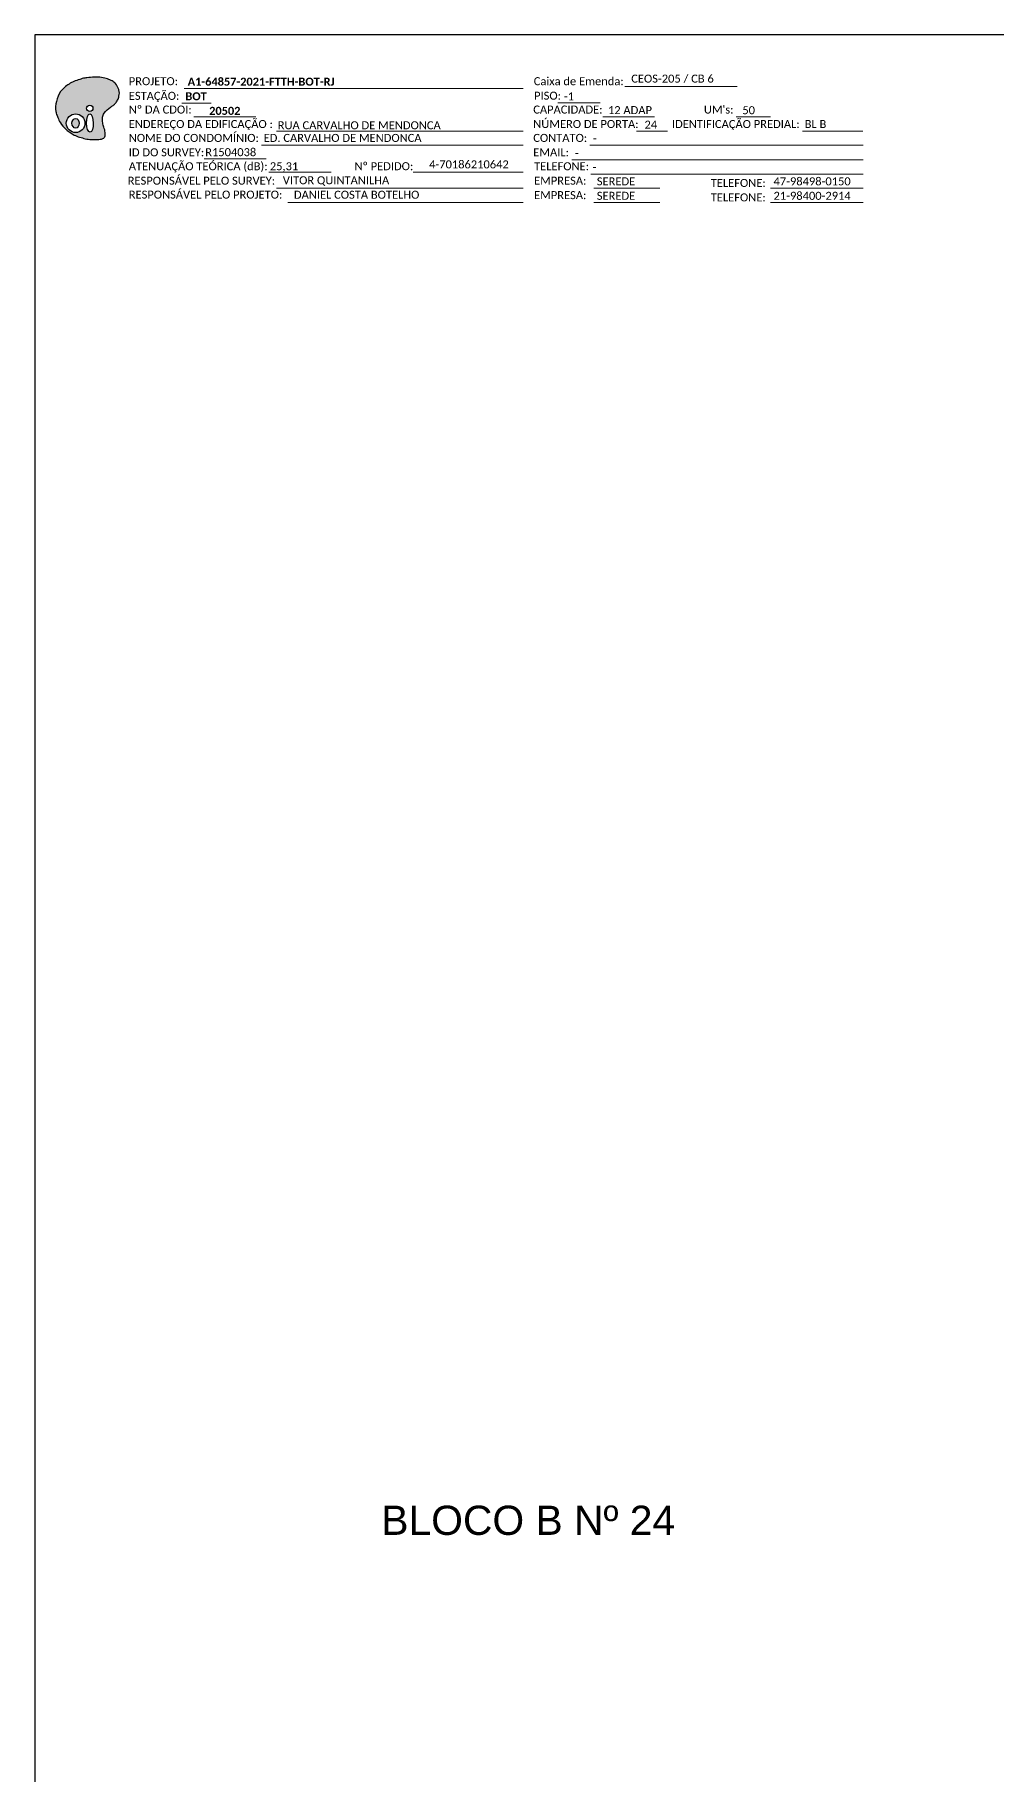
# Model space of a CAD drawing. Header units: inches. Extents: x 27113 to 27952, y 293751 to 294345.
# Drawn here: x 27113.4 to 27328.9, y 293955.4 to 294345 of the extents above; entities that cross this region are included whole.
import ezdxf
from ezdxf.enums import TextEntityAlignment as Align

# ---------------------------------------------------------------- set-up
doc = ezdxf.new("R2010")
doc.units = ezdxf.units.IN
doc.header["$MEASUREMENT"] = 0
doc.styles.add('ARIAL', font='arial.ttf')
doc.styles.add('WMF-Calibri0', font='calibri.ttf')
doc.styles.add('WMF-Calibri1', font='calibrib.ttf')

# ---------------------------------------------------------------- blocks, each defined once
blk = doc.blocks.new('OI')
h = blk.add_hatch(color=40)
edge = h.paths.add_edge_path()
edge.add_spline(control_points=[(4.35, -0.67), (3.92, -0.99), (3.26, -1.5), (2.81, -2.59), (2.9, -3.5), (3.06, -4.27), (3.31, -4.85), (3.37, -5.39), (3.4, -5.88), (3.2, -6.4), (2.54, -6.61), (1.65, -6.63), (0.55, -6.67), (-0.56, -6.42), (-1.61, -6.14), (-2.77, -5.61), (-3.92, -4.77), (-4.89, -3.7), (-5.34, -2.65), (-5.6, -1.94), (-5.85, -0.96), (-5.71, 0.47), (-5.1, 2.02), (-4.14, 3.02), (-3.3, 3.61), (-2.37, 4.16), (-1.36, 4.44), (-0.56, 4.7), (0.79, 4.85), (2.24, 4.97), (3.79, 4.57), (4.67, 4.21), (5.44, 3.65), (5.76, 2.99), (6.03, 2.21), (6.01, 1.46), (5.72, 0.64), (5.31, 0.08), (4.88, -0.38), (4.51, -0.55), (4.35, -0.67)], knot_values=[0, 0, 0, 0, 1.60434, 2.417191, 3.427595, 4.282808, 4.776746, 5.304182, 5.888771, 6.258406, 6.858137, 7.79129, 8.986195, 10.124242, 11.187857, 12.242908, 13.953784, 15.414161, 16.515391, 17.349188, 17.675853, 19.552021, 21.515531, 22.568638, 23.63245, 24.621084, 25.782718, 26.745347, 27.142653, 29.870543, 31.004649, 31.921532, 32.709589, 33.801391, 34.042471, 35.192333, 35.971461, 36.628871, 37.254359, 37.836911, 37.836911, 37.836911, 37.836911], degree=3, periodic=0)
h.paths.add_polyline_path([(1.13, -0.87, -1), (-0.04, -0.87, -1)], flags=16)
edge = h.paths.add_edge_path(flags=16)
edge.add_ellipse((0.56, -3.59), major_axis=(-0.02, 1.71), ratio=0.361305, start_angle=0, end_angle=360)
h.paths.add_polyline_path([(-0.36, -3.62, -1), (-3.8, -3.62, -1)], flags=16)
edge = h.paths.add_edge_path(flags=0)
edge.add_ellipse((-2.08, -3.62), major_axis=(0, 0.885), ratio=0.758294, start_angle=0, end_angle=360)
at = {"color": 40}
for centre, radius in [((-2.08, -3.62), 1.72), ((0.54, -0.87), 0.587)]:
    blk.add_circle(centre, radius, dxfattribs=at)
blk.add_ellipse((-2.08, -3.62), major_axis=(0, 0.885), ratio=0.758294, start_param=-3.141592653589792, end_param=3.141592653589792, dxfattribs=at)
blk.add_ellipse((0.56, -3.59), major_axis=(-0.02, 1.71), ratio=0.361305, dxfattribs=at)
at = {"color": 40, "start_tangent": (-0.800898, -0.598801), "end_tangent": (-0.800898, -0.598801)}
blk.add_spline([(4.35, -0.67), (3.2, -1.78), (2.9, -2.54), (2.92, -3.55), (3.12, -4.38), (3.28, -4.85), (3.37, -5.37), (3.35, -5.95), (3.2, -6.29), (2.66, -6.55), (1.73, -6.63), (0.54, -6.62), (-0.58, -6.41), (-1.6, -6.11), (-2.56, -5.67), (-3.95, -4.67), (-4.89, -3.56), (-5.37, -2.56), (-5.64, -1.78), (-5.72, -1.46), (-5.63, 0.42), (-4.84, 2.22), (-4.13, 2.99), (-3.27, 3.62), (-2.4, 4.09), (-1.3, 4.47), (-0.37, 4.72), (0.02, 4.77), (2.75, 4.8), (3.85, 4.53), (4.69, 4.16), (5.31, 3.68), (5.85, 2.73), (5.93, 2.5), (5.94, 1.35), (5.67, 0.62), (5.29, 0.08), (4.84, -0.36), (4.35, -0.67)], degree=3, dxfattribs=at)

msp = doc.modelspace()

# ---------------------------------------------------------------- linework, layer by layer
msp.add_lwpolyline([(27113.44, 293750.99), (27952, 293750.99), (27952, 294344.99), (27113.44, 294344.99), (27113.44, 293750.99)])
at = {"color": 7, "lineweight": 0}
for points in [[(27146.91, 294332.95), (27222.88, 294332.95)], [(27245.72, 294333.44), (27270.86, 294333.44)], [(27146.4, 294329.67), (27152.95, 294329.67)], [(27149.06, 294326.6), (27163, 294326.6)], [(27230.68, 294329.72), (27240.16, 294329.72)], [(27240.73, 294326.6), (27252.35, 294326.6)], [(27270.67, 294326.6), (27278.34, 294326.6)], [(27167.63, 294323.37), (27222.88, 294323.37)], [(27248.31, 294323.37), (27255.26, 294323.37)], [(27285.49, 294323.37), (27299.04, 294323.37)], [(27164.22, 294320.25), (27222.88, 294320.25)], [(27237.84, 294320.25), (27299.07, 294320.25)], [(27151.38, 294317.19), (27165.32, 294317.19)], [(27233.81, 294317.02), (27299.07, 294317.02)], [(27165.91, 294314.22), (27179.86, 294314.22)], [(27167.63, 294310.67), (27222.88, 294310.67)], [(27198.24, 294314.23), (27222.74, 294314.23)], [(27198.75, 294314.23), (27222.9, 294314.23)], [(27238.09, 294313.78), (27299.07, 294313.78)], [(27238.7, 294310.67), (27253.5, 294310.67)], [(27278.3, 294310.67), (27299.07, 294310.67)], [(27170.12, 294307.43), (27222.88, 294307.43)], [(27238.7, 294307.43), (27253.5, 294307.43)], [(27278.3, 294307.43), (27299.07, 294307.43)]]:
    msp.add_lwpolyline(points, dxfattribs=at)

# ---------------------------------------------------------------- block references
at = {"color": 7, "xscale": 1.213923925163967, "yscale": 1.213923925163967, "zscale": 1.213923925163967, "rotation": 0.1532896023949059}
msp.add_blockref('OI', (27125.11, 294329.58), dxfattribs=at)

# ---------------------------------------------------------------- texts
at = {"color": 7, "lineweight": 0, "style": 'WMF-Calibri0'}
for s, height, p in [('PROJETO:', 1.793, (27134.51, 294333.7)), ('Caixa de Emenda:', 1.7927, (27225.27, 294333.7)), ('ESTAÇÃO:', 1.793, (27134.51, 294330.42)), ('PISO:', 1.793, (27225.34, 294330.46)), ('Nº DA CDOI:', 1.7927, (27134.51, 294327.35)), ('ENDEREÇO DA EDIFICAÇÃO :', 1.7927, (27134.51, 294324.11)), ('CAPACIDADE:', 1.7927, (27225.16, 294327.35)), ('NÚMERO DE PORTA:', 1.7927, (27225.16, 294324.11)), ('IDENTIFICAÇÃO PREDIAL:', 1.7927, (27256.24, 294324.11)), ("UM's:", 1.793, (27263.4, 294327.35)), ('NOME DO CONDOMÍNIO:', 1.7927, (27134.51, 294321)), ('ED. CARVALHO DE MENDONCA ', 1.7927, (27164.73, 294321)), ('CONTATO:', 1.793, (27225.16, 294321)), ('BL B', 1.793, (27285.99, 294324.11)), ('ID DO SURVEY:', 1.7927, (27134.51, 294317.77)), ('EMAIL:', 1.793, (27225.16, 294317.77)), ('ATENUAÇÃO TEÓRICA (dB):', 1.7927, (27134.51, 294314.65)), ('25,31 ', 1.793, (27166.13, 294314.65)), ('Nº PEDIDO:', 1.793, (27185.1, 294314.66)), ('TELEFONE:', 1.793, (27225.34, 294314.65)), ('RESPONSÁVEL PELO SURVEY:', 1.7927, (27134.27, 294311.42)), ('EMPRESA:', 1.793, (27225.34, 294311.42)), ('TELEFONE:', 1.793, (27264.94, 294310.91)), ('RESPONSÁVEL PELO PROJETO:', 1.7927, (27134.51, 294308.3)), ('EMPRESA:', 1.793, (27225.34, 294308.18)), ('TELEFONE:', 1.793, (27264.94, 294307.67))]:
    msp.add_text(s, height=height, dxfattribs=at).set_placement(p)
at = {"color": 7, "linetype": 'Continuous'}
for s, height, style, p in [('A1-64857-2021-FTTH-BOT-RJ', 1.7927, 'WMF-Calibri1', (27147.71, 294333.6)), ('CEOS-205 / CB 6', 1.7927, 'WMF-Calibri0', (27247.12, 294334.28)), ('BOT', 1.793, 'WMF-Calibri1', (27147.19, 294330.33)), ('-1', 1.793, 'WMF-Calibri0', (27232.03, 294330.32)), ('12 ADAP', 1.793, 'WMF-Calibri0', (27241.9, 294327.22)), ('50', 1.793, 'WMF-Calibri0', (27272.02, 294327.2)), ('RUA CARVALHO DE MENDONCA ', 1.7927, 'WMF-Calibri0', (27167.89, 294323.83)), ('24', 1.793, 'WMF-Calibri0', (27250.09, 294323.97)), ('R1504038', 1.793, 'WMF-Calibri0', (27151.64, 294317.8)), ('-', 1.79, 'WMF-Calibri0', (27234.51, 294317.62)), ('-', 1.79, 'WMF-Calibri0', (27238.53, 294320.89)), ('-', 1.79, 'WMF-Calibri0', (27238.46, 294314.49)), ('VITOR QUINTANILHA', 1.7927, 'WMF-Calibri0', (27169.03, 294311.51)), ('SEREDE', 1.793, 'WMF-Calibri0', (27239.4, 294311.27)), ('47-98498-0150', 1.7927, 'WMF-Calibri0', (27279.01, 294311.27)), ('DANIEL COSTA BOTELHO', 1.7927, 'WMF-Calibri0', (27171.52, 294308.27)), ('SEREDE', 1.793, 'WMF-Calibri0', (27239.4, 294308.03)), ('21-98400-2914', 1.7927, 'WMF-Calibri0', (27279.01, 294308.03))]:
    msp.add_text(s, height=height, dxfattribs=dict(at, style=style)).set_placement(p)
at = {"color": 7, "linetype": 'Continuous', "style": 'WMF-Calibri1'}
msp.add_text('20502', height=1.793, dxfattribs=at).set_placement((27156.03, 294327.06), align=Align.CENTER)
at = {"color": 7, "style": 'WMF-Calibri0'}
msp.add_text('4-70186210642', height=1.7927, dxfattribs=at).set_placement((27201.82, 294315.07))
at = {"color": 0, "style": 'ARIAL'}
msp.add_text('BLOCO B Nº 24 ', height=6.5478, dxfattribs=at).set_placement((27225.3, 294012.25), align=Align.MIDDLE_CENTER)

doc.saveas('drawing.dxf')
